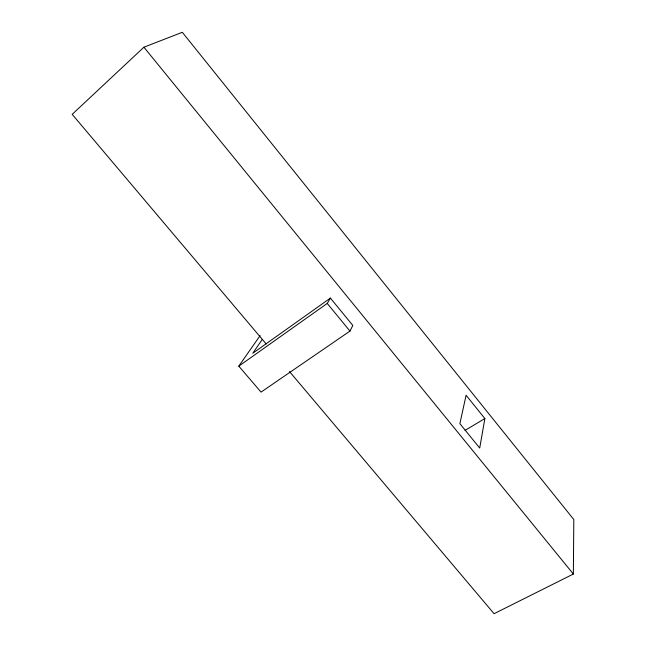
<?xml version="1.0" encoding="UTF-8"?>
<svg xmlns="http://www.w3.org/2000/svg" width="646" height="646" viewBox="0 0 646 646"><rect width="100%" height="100%" fill="white"/><g stroke="black" fill="none" stroke-linecap="round" stroke-linejoin="round"><path stroke-width="0.97" d="M289.456 371.515L494.069 613.7L573.357 574.036L573.81 519.537L182.317 32.3L143.905 47.206L72.191 114.342L266.184 343.963M484.863 418.543L479.712 448.049L459.879 423.647L466.097 395.247L484.863 418.543L465.055 430.389M260.104 335.613L238.802 366.153L261.041 392.122L349.962 331.099L352.821 325.447L330.405 298.089L252.756 353.281L262.308 339.376M238.802 366.153L327.239 303.434L330.405 298.089M327.239 303.434L349.962 331.099M143.905 47.206L573.357 574.036"/></g></svg>
